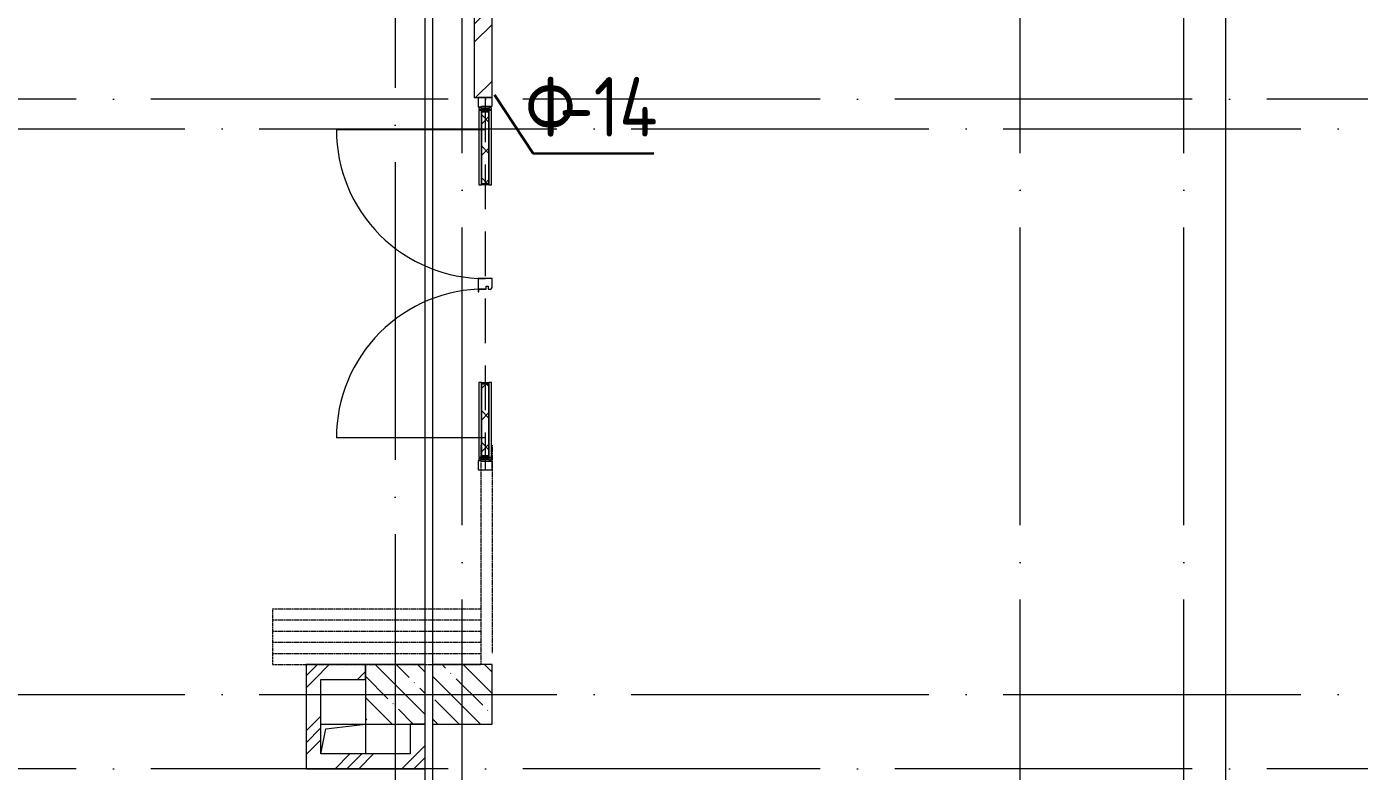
# Model space of a CAD drawing. Header units: millimetres. Extents: x -592259 to 288321, y -552984 to 293768.
# Drawn here: x 139175 to 148132, y -236448 to -231444 of the extents above; entities that cross this region are included whole.
import ezdxf

# ---------------------------------------------------------------- set-up
doc = ezdxf.new("R2010")
doc.units = ezdxf.units.MM
for name, pattern in [('200_ШТРИХ_ш1п0_6_', [8, 5, -3]), ('ADSK_Линия сетки', [2500, 2000, -250, 0, -250]), ('ADSK_Сверху', [450, 300, -150])]:
    doc.linetypes.add(name, pattern=pattern)
for name, color, linetype, lineweight in [('2.2)Фарх остаток.', 1, 'Continuous', 30), ('A-DETL-____-OTLN', 250, 'Continuous', 5), ('A-DETL-GENF-OTLN', 250, 'Continuous', 5), ('A-FLOR-____-OTLN', 250, 'Continuous', 9), ('A-GENM-____-MCUT', 250, 'Continuous', 25), ('A-GENM-____-OTLN', 250, 'Continuous', 9), ('A-GLAZ-____-OTLN', 250, 'Continuous', 5), ('A-WALL-____-MCUT', 250, 'Continuous', 13), ('A-WALL-____-PATT', 250, 'Continuous', 13), ('S-COLS-____-MCUT', 250, 'Continuous', 25), ('S-COLS-____-OTLN', 250, 'Continuous', 9), ('S-GRID-____-OTLN', 250, 'Continuous', 9)]:
    doc.layers.add(name, color=color, linetype=linetype, lineweight=lineweight)
doc.styles.add('GOST Common_1', font='', dxfattribs={"width": 0.9, "height": 250})
doc.styles.get('GOST Common_1').set_extended_font_data('GOST Common')
pattern_1 = [(45, (28052.9, -258555.93), (-224.5064, 224.5064), []), (45, (28132.28, -258555.93), (0, 449.0128), []), (45, (27973.53, -258555.93), (0, 449.0128), [])]

# ---------------------------------------------------------------- blocks, each defined once
blk = doc.blocks.new('FOLDING_ПерегородкаРаздвижная_Norma_СтартовыйПрофиль - FOLDING_ПерегородкаРаздвижная_Norma_СтартовыйПрофиль-30251007-АР1_Маркировочный план 3 этажа секция 2_3')
at = {"layer": 'A-GENM-____-MCUT', "lineweight": 5}
for p, q in [((-31, 46), (-31, -46)), ((26, 46), (-31, 46)), ((26, -25), (26, 46)), ((-31, -46), (31, -46)), ((31, -25), (26, -25)), ((31, -46), (31, -25))]:
    blk.add_line(p, q, dxfattribs=at)
blk = doc.blocks.new('FOLDING_ПерегородкаРаздвижная_Norma_Панель - Узкая-39111231-АР1_Маркировочный план 3 этажа секция 2_3')
at = {"layer": 'A-GENM-____-MCUT', "lineweight": 5}
for p, q in [((5.5, 41.5), (-5.5, 41.5)), ((-5.5, 41.5), (-5.5, 25.5)), ((-5.5, 25.5), (5.5, 25.5)), ((4.5, 25.5), (-4.5, 25.5)), ((-4.5, 25.5), (-4.5, -25.5)), ((4.5, -25.5), (4.5, 25.5)), ((5.5, 25.5), (5.5, 41.5)), ((5.5, -25.5), (-5.5, -25.5)), ((-5.5, -25.5), (-5.5, -41.5)), ((-5.5, -41.5), (5.5, -41.5)), ((-4.5, -25.5), (4.5, -25.5)), ((5.5, -41.5), (5.5, -25.5))]:
    blk.add_line(p, q, dxfattribs=at)
at = {"layer": 'A-GENM-____-OTLN', "lineweight": 5}
for p, q in [((-5.5, -25.5), (-5.5, 25.5)), ((5.5, 25.5), (5.5, -25.5))]:
    blk.add_line(p, q, dxfattribs=at)
blk = doc.blocks.new('FOLDING_ПерегородкаРаздвижная_Norma_ВерхнийТрек - FOLDING_ПерегородкаРаздвижная_Norma_ВерхнийТрек-39111232-АР1_Маркировочный план 3 этажа секция 2_3')
at = {"layer": 'A-GENM-____-OTLN', "linetype": 'ADSK_Сверху', "lineweight": 5}
blk.add_line((0, 0), (2502, 0), dxfattribs=at)
blk = doc.blocks.new('FOLDING_ПерегородкаРаздвижная_Norma_СтартовыйПрофиль - FOLDING_ПерегородкаРаздвижная_Norma_СтартовыйПрофиль-30251010-АР1_Маркировочный план 3 этажа секция 2_3')
at = {"layer": 'A-GENM-____-MCUT', "lineweight": 5}
for p, q in [((-31, 46), (-31, -46)), ((31, 46), (-31, 46)), ((26, -46), (26, 25)), ((26, 25), (31, 25)), ((31, 25), (31, 46)), ((-31, -46), (26, -46))]:
    blk.add_line(p, q, dxfattribs=at)
blk = doc.blocks.new('FOLDING_ПерегородкаРаздвижная_Norma_Панель - Узкая-39111233-АР1_Маркировочный план 3 этажа секция 2_3')
at = {"layer": 'A-GENM-____-MCUT', "lineweight": 5}
for p, q in [((5.5, 41.5), (-5.5, 41.5)), ((-5.5, 41.5), (-5.5, 25.5)), ((-5.5, 25.5), (5.5, 25.5)), ((4.5, 25.5), (-4.5, 25.5)), ((-4.5, 25.5), (-4.5, -25.5)), ((4.5, -25.5), (4.5, 25.5)), ((5.5, 25.5), (5.5, 41.5)), ((5.5, -25.5), (-5.5, -25.5)), ((-5.5, -25.5), (-5.5, -41.5)), ((-5.5, -41.5), (5.5, -41.5)), ((-4.5, -25.5), (4.5, -25.5)), ((5.5, -41.5), (5.5, -25.5))]:
    blk.add_line(p, q, dxfattribs=at)
at = {"layer": 'A-GENM-____-OTLN', "lineweight": 5}
for p, q in [((-5.5, -25.5), (-5.5, 25.5)), ((5.5, 25.5), (5.5, -25.5))]:
    blk.add_line(p, q, dxfattribs=at)
blk = doc.blocks.new('FOLDING_ПерегородкаРаздвижная_Norma_Дверь - Дверь с притвором-30251012-АР1_Маркировочный план 3 этажа секция 2_3')
at = {"layer": 'A-DETL-GENF-OTLN', "lineweight": 5}
blk.add_line((-500, 0), (-500, -1000), dxfattribs=at)
blk.add_arc((-500, 0), 1000, 270, 0, dxfattribs=at)
blk = doc.blocks.new('FOLDING_ПерегородкаРаздвижная_Norma_Дверь - Дверь-30251015-АР1_Маркировочный план 3 этажа секция 2_3')
at = {"layer": 'A-DETL-GENF-OTLN', "lineweight": 5}
blk.add_line((-500, 0), (-500, 1000), dxfattribs=at)
blk.add_arc((-500, 0), 1000, 360, 90, dxfattribs=at)
blk = doc.blocks.new('FOLDING_ПерегородкаРаздвижная_Norma_Панель - С механизмом круглых тяг-39111234-АР1_Маркировочный план 3 этажа секция 2_3')
at = {"layer": 'A-GENM-____-OTLN', "lineweight": 5}
h = blk.add_hatch(dxfattribs=at)
h.set_pattern_fill('FP_55', color=256, style=0, pattern_type=2)
h.set_pattern_definition([(135, (26298, -114204), (-106.06602, -106.06602), []), (225, (26298, -114204), (106.06602, -106.06602), [])])
h.paths.add_polyline_path([(240, 25.5), (-240, 25.5), (-240, -25.5), (240, -25.5)])
at = {"layer": 'A-GENM-____-MCUT', "lineweight": 5}
for p, q in [((250, 41.5), (-250, 41.5)), ((-250, 41.5), (-250, 25.5)), ((-250, 25.5), (250, 25.5)), ((240, 25.5), (-240, 25.5)), ((-240, 25.5), (-240, -25.5)), ((240, -25.5), (240, 25.5)), ((250, 25.5), (250, 41.5)), ((250, -25.5), (-250, -25.5)), ((-250, -25.5), (-250, -41.5)), ((-250, -41.5), (250, -41.5)), ((-240, -25.5), (240, -25.5)), ((250, -41.5), (250, -25.5))]:
    blk.add_line(p, q, dxfattribs=at)
at = {"layer": 'A-GENM-____-OTLN', "lineweight": 5}
for p, q in [((-250, -25.5), (-250, 25.5)), ((250, 25.5), (250, -25.5))]:
    blk.add_line(p, q, dxfattribs=at)
blk = doc.blocks.new('FOLDING_ПерегородкаРаздвижная_Norma_Панель - С механизмом круглых тяг-V84-АР1_Маркировочный план 3 этажа секция 2_3')
at = {"layer": 'A-GENM-____-OTLN', "lineweight": 5}
h = blk.add_hatch(dxfattribs=at)
h.set_pattern_fill('FP_56', color=256, style=0, pattern_type=2)
h.set_pattern_definition([(135, (24470, -114204), (-106.06602, -106.06602), []), (225, (24470, -114204), (106.06602, -106.06602), [])])
h.paths.add_polyline_path([(240, 25.5), (-240, 25.5), (-240, -25.5), (240, -25.5)])
at = {"layer": 'A-GENM-____-MCUT', "lineweight": 5}
for p, q in [((250, 41.5), (-250, 41.5)), ((-250, 41.5), (-250, 25.5)), ((-250, 25.5), (250, 25.5)), ((240, 25.5), (-240, 25.5)), ((-240, 25.5), (-240, -25.5)), ((240, -25.5), (240, 25.5)), ((250, 25.5), (250, 41.5)), ((250, -25.5), (-250, -25.5)), ((-250, -25.5), (-250, -41.5)), ((-250, -41.5), (250, -41.5)), ((-240, -25.5), (240, -25.5)), ((250, -41.5), (250, -25.5))]:
    blk.add_line(p, q, dxfattribs=at)
at = {"layer": 'A-GENM-____-OTLN', "lineweight": 5}
for p, q in [((-250, -25.5), (-250, 25.5)), ((250, 25.5), (250, -25.5))]:
    blk.add_line(p, q, dxfattribs=at)
blk = doc.blocks.new('FOLDING_ПерегородкаРаздвижная_Norma_ПритворнаяПланка - FOLDING_ПерегородкаРаздвижная_Norma_ПритворнаяПланка-30251014-АР1_Маркировочный план 3 этажа секция 2_3')
at = {"layer": 'A-GENM-____-MCUT', "lineweight": 5}
for p, q in [((25, 46), (-35, 46)), ((-35, 46), (-35, -46)), ((15, 7), (15, 19.5)), ((15, 19.5), (35, 19.5)), ((35, 7), (15, 7)), ((35, 19.5), (35, 36)), ((35, -41.5), (35, 7)), ((-35, -46), (55, -46)), ((55, -41.5), (35, -41.5)), ((55, -46), (55, -41.5))]:
    blk.add_line(p, q, dxfattribs=at)
blk.add_arc((25, 36), 10, 360, 90, dxfattribs=at)
blk = doc.blocks.new('BSC_Колонна _Прямоугольная - 400x400-31437719-АР1_Маркировочный план 3 этажа секция 2_3')
at = {"layer": 'S-COLS-____-OTLN', "lineweight": 5}
h = blk.add_hatch(dxfattribs=at)
h.set_pattern_fill('FP_60', color=256, style=0, pattern_type=2)
h.set_pattern_definition([(135, (-114049.98, -22625), (-142.5612, -142.5612), []), (135, (-113907.42, -22625), (-142.5612, -142.5612), [252.016, -50.403, 3.353, -47.05])])
h.paths.add_polyline_path([(200, -200), (200, 200), (-200, 200), (-200, -200)])
at = {"layer": 'S-COLS-____-MCUT', "lineweight": 5}
for p, q in [((200, 200), (-200, 200)), ((-200, 200), (-200, -200)), ((200, -200), (200, 200)), ((-200, -200), (200, -200))]:
    blk.add_line(p, q, dxfattribs=at)
blk = doc.blocks.new('_Wn_-As_OpeningMEP_floor__Rectangular - _Wn_-As_OpeningMEP_floor__Rectangular-32466820-АР1_Маркировочный план 3 этажа секция 2_3')
at = {"layer": 'A-DETL-GENF-OTLN', "lineweight": 5}
for p, q in [((-150, -50), (-117.9, 117.9)), ((-117.9, 117.9), (150, 150))]:
    blk.add_line(p, q, dxfattribs=at)

msp = doc.modelspace()

# ---------------------------------------------------------------- hatches: boundary and pattern name
at = {"layer": 'A-WALL-____-PATT', "lineweight": 15}
h = msp.add_hatch(dxfattribs=at)
h.set_pattern_fill('FP_2', color=256, style=0, pattern_type=2)
h.set_pattern_definition([(45, (28052.9, -258555.93), (-251.4472, 251.4472), []), (45, (28052.9, -258174.93), (-251.4472, 251.4472), [])])
h.paths.add_polyline_path([(142182.9063, -231920.9304), (142302.9063, -231920.9304), (142302.9063, -230950.9292), (142182.9063, -230950.9292), (142182.9063, -231529.6775)])
h = msp.add_hatch(dxfattribs=at)
h.set_pattern_fill('FP_11', color=256, style=0, pattern_type=2)
h.set_pattern_definition(pattern_1)
h.paths.add_polyline_path([(141452.9057, -235830.9286), (141452.9057, -235730.9286), (141052.9057, -235730.9286), (141052.9057, -235830.9286), (141169.2694, -235830.9286)])
h = msp.add_hatch(dxfattribs=at)
h.set_pattern_fill('FP_11', color=256, style=0, pattern_type=2)
h.set_pattern_definition(pattern_1)
h.paths.add_polyline_path([(141052.9057, -236430.9286), (141152.9057, -236430.9286), (141152.9057, -235830.9286), (141052.9057, -235830.9286), (141052.9057, -236399.8202)])
h = msp.add_hatch(dxfattribs=at)
h.set_pattern_fill('FP_11', color=256, style=0, pattern_type=2)
h.set_pattern_definition(pattern_1)
h.paths.add_polyline_path([(141752.9051, -236330.9286), (141852.9051, -236330.9286), (141852.9051, -236130.9286), (141752.9051, -236130.9286)])
h = msp.add_hatch(dxfattribs=at)
h.set_pattern_fill('FP_11', color=256, style=0, pattern_type=2)
h.set_pattern_definition(pattern_1)
h.paths.add_polyline_path([(141176.3432, -236430.9286), (141852.9057, -236430.9286), (141852.9051, -236330.9286), (141152.9057, -236330.9286), (141152.9057, -236430.9286)])
at = {"layer": 'S-COLS-____-OTLN', "lineweight": 5}
h = msp.add_hatch(dxfattribs=at)
h.set_pattern_fill('FP_19', color=256, style=0, pattern_type=2)
h.set_pattern_definition([(135, (28052.9, -258555.93), (-142.5612, -142.5612), []), (135, (28195.47, -258555.93), (-142.5612, -142.5612), [252.016, -50.403, 3.353, -47.05])])
h.paths.add_polyline_path([(141752.9051, -236130.9286), (141852.9057, -236130.9286), (141852.9057, -235730.9286), (141452.9057, -235730.9286), (141452.9057, -236130.9286), (141751.0329, -236130.9286)])

# ---------------------------------------------------------------- linework, layer by layer
at = {"layer": '2.2)Фарх остаток.'}
msp.add_lwpolyline([(142319.5, -231901.473), (142580.2717, -232296.8365), (142689.6276, -232296.8365), (143389.6276, -232296.8365)], dxfattribs=at)
at = {"layer": 'A-DETL-____-OTLN', "linetype": '200_ШТРИХ_ш1п0_6_'}
for p, q in [((142228.0766, -234256.7718), (142228.0766, -235730.9292)), ((142302.9063, -234256.7718), (142302.9063, -235655.9292)), ((140828.7489, -235356.0995), (140828.7489, -235730.9292)), ((140828.7489, -235356.2699), (142227.9063, -235356.2699)), ((140828.7489, -235431.0995), (142228.0766, -235431.0995)), ((140828.7489, -235506.0995), (142227.9063, -235506.0995)), ((140828.7489, -235506.2699), (142227.9063, -235506.2699)), ((140828.7489, -235581.0995), (142228.0766, -235581.0995)), ((140828.7489, -235656.0995), (142227.9063, -235656.0995)), ((140828.7489, -235730.9292), (142228.0766, -235730.9292))]:
    msp.add_line(p, q, dxfattribs=at)
at = {"layer": 'A-FLOR-____-OTLN', "lineweight": 5}
for p, q in [((147232.9057, -230430.9282), (147232.9057, -248330.9286)), ((141852.9057, -235730.9286), (141852.9057, -230950.9292)), ((141902.8838, -230950.9292), (141902.8838, -235730.9292)), ((141152.9057, -236130.9286), (141452.9057, -236130.9286)), ((141452.9057, -236130.9286), (141452.9057, -236330.9286)), ((141902.8838, -236130.9292), (141902.8838, -237039.0035)), ((141852.9057, -237125.5438), (141852.9057, -236430.9286))]:
    msp.add_line(p, q, dxfattribs=at)
at = {"layer": 'A-WALL-____-MCUT', "color": 7, "lineweight": 15}
for p, q in [((142182.9063, -230950.9292), (142182.9063, -231920.9304)), ((142302.9063, -231920.9304), (142302.9063, -230950.9292)), ((142182.9063, -231920.9304), (142302.9063, -231920.9304)), ((141452.9057, -235730.9286), (141052.9057, -235730.9286)), ((141052.9057, -235730.9286), (141052.9057, -236430.9286)), ((141452.9057, -235830.9286), (141452.9057, -235730.9286)), ((141152.9057, -235830.9286), (141452.9057, -235830.9286)), ((141152.9057, -236330.9286), (141152.9057, -235830.9286)), ((141752.9051, -236130.9286), (141752.9051, -236330.9286)), ((141852.9051, -236330.9286), (141852.9051, -236130.9286)), ((141752.9051, -236330.9286), (141152.9057, -236330.9286)), ((141852.9057, -236430.9286), (141852.9057, -236330.9286)), ((141052.9057, -236430.9286), (141852.9057, -236430.9286))]:
    msp.add_line(p, q, dxfattribs=at)
at = {"layer": 'A-WALL-____-MCUT', "lineweight": 15}
msp.add_line((141852.9051, -236130.9286), (141752.9051, -236130.9286), dxfattribs=at)
at = {"layer": 'S-COLS-____-MCUT', "lineweight": 5}
for p, q in [((141852.9057, -235730.9286), (141452.9057, -235730.9286)), ((141452.9057, -235730.9286), (141452.9057, -236130.9286)), ((141852.9057, -236130.9286), (141852.9057, -235730.9286)), ((141452.9057, -236130.9286), (141752.9051, -236130.9286))]:
    msp.add_line(p, q, dxfattribs=at)
at = {"layer": 'S-COLS-____-OTLN', "lineweight": 5}
msp.add_line((141752.9051, -236130.9286), (141852.9057, -236130.9286), dxfattribs=at)
at = {"layer": 'S-GRID-____-OTLN', "linetype": 'ADSK_Линия сетки'}
for p, q in [((141652.9057, -197353.9241), (141652.9057, -261024.7685)), ((145852.9057, -262294.7685), (145852.9057, -197353.9241)), ((146952.9057, -262294.7685), (146952.9057, -197353.9241)), ((142102.9057, -262294.7685), (142102.9057, -198623.9241)), ((184510.8783, -231930.9286), (127372.9057, -231930.9286)), ((93236.8325, -232130.9286), (181888.5828, -232130.9286)), ((93236.8325, -235930.9286), (181748.3453, -235930.9286)), ((184510.8783, -236430.9286), (127372.9057, -236430.9286))]:
    msp.add_line(p, q, dxfattribs=at)

# ---------------------------------------------------------------- block references
at = {"layer": 'A-DETL-GENF-OTLN', "lineweight": 5}
for name, p, rotation in [('FOLDING_ПерегородкаРаздвижная_Norma_Дверь - Дверь с притвором-30251012-АР1_Маркировочный план 3 этажа секция 2_3', (142256.9063, -232636.9286), 269.9999999999998), ('FOLDING_ПерегородкаРаздвижная_Norma_Дверь - Дверь-30251015-АР1_Маркировочный план 3 этажа секция 2_3', (142256.9063, -233706.9286), 89.9999999999998)]:
    msp.add_blockref(name, p, dxfattribs=dict(at, rotation=rotation))
at = {"layer": 'A-GENM-____-OTLN', "lineweight": 5}
for name, p, rotation in [('FOLDING_ПерегородкаРаздвижная_Norma_СтартовыйПрофиль - FOLDING_ПерегородкаРаздвижная_Norma_СтартовыйПрофиль-30251007-АР1_Маркировочный план 3 этажа секция 2_3', (142256.9063, -231951.9286), 269.9999999999998), ('FOLDING_ПерегородкаРаздвижная_Norma_Панель - Узкая-39111231-АР1_Маркировочный план 3 этажа секция 2_3', (142256.9063, -231995.4286), 269.9999999999998), ('FOLDING_ПерегородкаРаздвижная_Norma_Панель - С механизмом круглых тяг-39111234-АР1_Маркировочный план 3 этажа секция 2_3', (142256.9063, -232257.9286), 269.9999999999998), ('FOLDING_ПерегородкаРаздвижная_Norma_ПритворнаяПланка - FOLDING_ПерегородкаРаздвижная_Norma_ПритворнаяПланка-30251014-АР1_Маркировочный план 3 этажа секция 2_3', (142256.9063, -233171.9286), 269.9999999999994), ('FOLDING_ПерегородкаРаздвижная_Norma_Панель - С механизмом круглых тяг-V84-АР1_Маркировочный план 3 этажа секция 2_3', (142256.9063, -234085.9286), 269.9999999999998), ('FOLDING_ПерегородкаРаздвижная_Norma_СтартовыйПрофиль - FOLDING_ПерегородкаРаздвижная_Norma_СтартовыйПрофиль-30251010-АР1_Маркировочный план 3 этажа секция 2_3', (142256.9063, -234391.9286), 90.00000000000037), ('FOLDING_ПерегородкаРаздвижная_Norma_Панель - Узкая-39111233-АР1_Маркировочный план 3 этажа секция 2_3', (142256.9063, -234348.4286), 89.9999999999998)]:
    msp.add_blockref(name, p, dxfattribs=dict(at, rotation=rotation))
at = {"layer": 'A-GENM-____-OTLN', "linetype": 'ADSK_Сверху', "lineweight": 5, "rotation": 269.9999999999996}
msp.add_blockref('FOLDING_ПерегородкаРаздвижная_Norma_ВерхнийТрек - FOLDING_ПерегородкаРаздвижная_Norma_ВерхнийТрек-39111232-АР1_Маркировочный план 3 этажа секция 2_3', (142256.9063, -231920.9286), dxfattribs=at)
at = {"layer": 'A-GLAZ-____-OTLN'}
msp.add_blockref('_Wn_-As_OpeningMEP_floor__Rectangular - _Wn_-As_OpeningMEP_floor__Rectangular-32466820-АР1_Маркировочный план 3 этажа секция 2_3', (141302.9057, -236280.9286), dxfattribs=at)
at = {"layer": 'S-COLS-____-OTLN', "lineweight": 5}
msp.add_blockref('BSC_Колонна _Прямоугольная - 400x400-31437719-АР1_Маркировочный план 3 этажа секция 2_3', (142102.8838, -235930.9292), dxfattribs=at)

# ---------------------------------------------------------------- texts
at = {"layer": '2.2)Фарх остаток.', "char_height": 400, "attachment_point": 1, "style": 'GOST Common_1'}
for s, insert, width in [('\\fGOST Common|b0|i0|c204|p34|;\\W.9;Ф', (142526.1038, -231782.8074), 274.177125), ('-14', (142752.3225, -231782.8074), 548.35425)]:
    msp.add_mtext(s, dxfattribs=dict(at, insert=insert, width=width))

doc.saveas('drawing.dxf')
